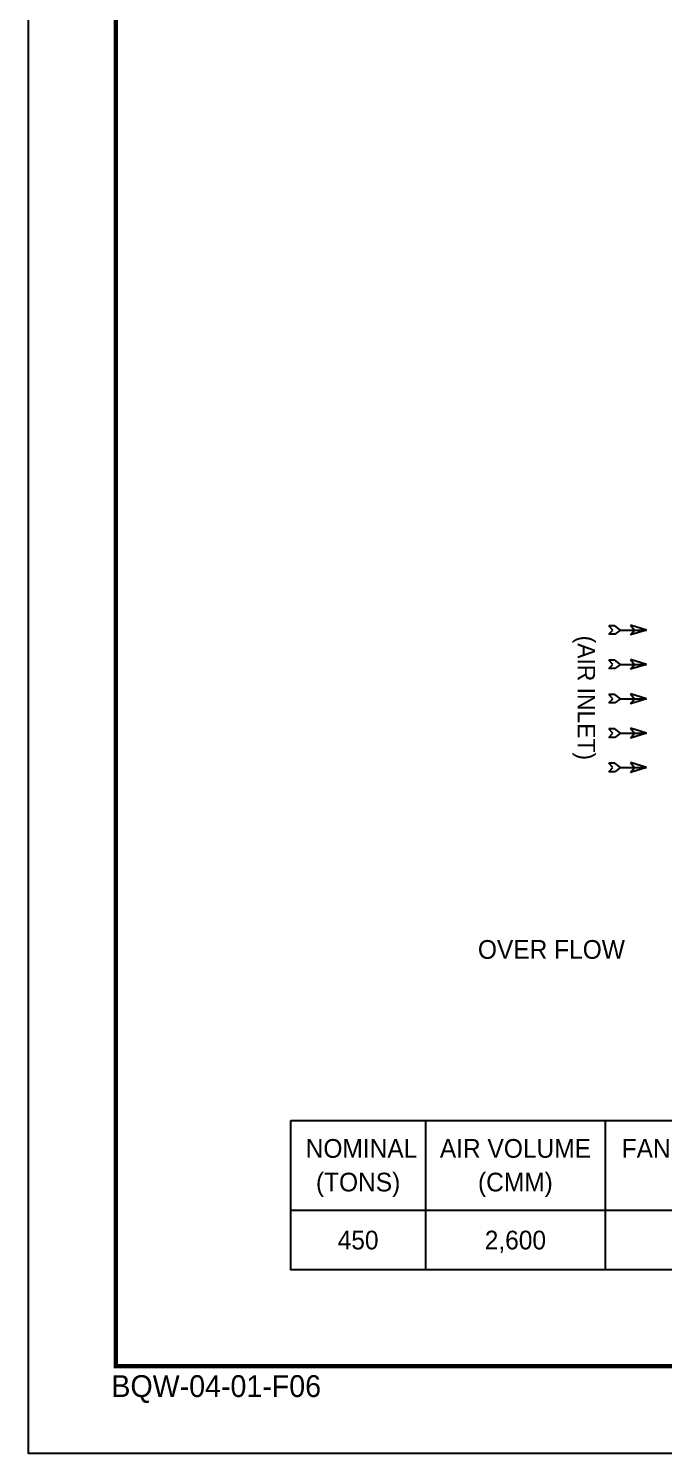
# Model space of a CAD drawing. Header units: millimetres. Extents: x 182442 to 221017, y 0 to 20795.
# Drawn here: x 191610 to 196697, y 0 to 11428 of the extents above; entities that cross this region are included whole.
import ezdxf
from ezdxf.enums import TextEntityAlignment as Align

# ---------------------------------------------------------------- set-up
doc = ezdxf.new("R2010")
doc.units = ezdxf.units.MM
doc.header["$LTSCALE"] = 30
doc.header["$MEASUREMENT"] = 0
doc.layers.get('DEFPOINTS').update_dxf_attribs({"color": 143, "linetype": 'CONTINUOUS'})
for name, color, linetype in [('냉각탑_box', 1, 'CONTINUOUS'), ('냉각탑_dim', 1, 'CONTINUOUS'), ('냉각탑_form', 1, 'CONTINUOUS'), ('냉각탑_text', 3, 'CONTINUOUS')]:
    doc.layers.add(name, color=color, linetype=linetype)
doc.styles.add('돋움', font='')
doc.styles.get('돋움').set_extended_font_data('Dotum')

# ---------------------------------------------------------------- blocks, each defined once
blk = doc.blocks.new('냉각탑form')
at = {"layer": 'DEFPOINTS'}
blk.add_lwpolyline([(0, 297.07), (420.1, 297.07), (420.1, 0), (0, 0)], close=True, dxfattribs=at)
at = {"layer": '냉각탑_form', "const_width": 0.5}
blk.add_lwpolyline([(10, 287.07), (10, 10), (410.1, 10), (410.1, 287.07)], close=True, dxfattribs=at)
at = {"layer": '냉각탑_form', "style": '돋움'}
blk.add_text('BQW-04-01-F06', height=2.5006, dxfattribs=at).set_placement((9.48, 6.47))
blk = doc.blocks.new('화살표 IN OUT')
at = {"layer": '냉각탑_dim'}
for p, q in [((-323, 43), (-384, 43)), ((-343, 0), (-384, 43)), ((-384, -43), (-343, 0)), ((-266, 0), (-323, 43)), ((-266, 0), (-323, -43)), ((-266, 0), (0, 0)), ((-163, 50), (-122, 0)), ((0, 0), (-163, 50)), ((-163, -50), (-122, 0)), ((0, 0), (-163, -50)), ((-323, -43), (-384, -43))]:
    blk.add_line(p, q, dxfattribs=at)

msp = doc.modelspace()

# ---------------------------------------------------------------- linework, layer by layer
at = {"layer": '냉각탑_box'}
for p, q in [((194790.4, 2671.6), (194790.4, 1471.6)), ((196230.4, 2671.6), (196230.4, 1471.6)), ((193710.4, 1951.6), (206610.4, 1951.6))]:
    msp.add_line(p, q, dxfattribs=at)
msp.add_lwpolyline([(193710.4, 2671.6), (206610.4, 2671.6), (206610.4, 1471.6), (193710.4, 1471.6)], close=True, dxfattribs=at)

# ---------------------------------------------------------------- block references
at = {"layer": '냉각탑_dim', "xscale": 0.7875000000021828, "yscale": 0.7875000000021828, "zscale": 0.7875000000021828}
for p in [(196561.4, 6603.8), (196561.4, 6328.2), (196561.4, 6052.5), (196561.4, 5776.9), (196561.4, 5501.3)]:
    msp.add_blockref('화살표 IN OUT', p, dxfattribs=at)
at = {"layer": '냉각탑_form', "xscale": 70, "yscale": 70, "zscale": 70}
msp.add_blockref('냉각탑form', (191610.3, 0), dxfattribs=at)

# ---------------------------------------------------------------- texts
at = {"layer": '냉각탑_text', "style": '돋움'}
msp.add_text('(AIR INLET)', height=140, rotation=270, dxfattribs=at).set_placement((196079.2, 6060.1), align=Align.MIDDLE_CENTER)
msp.add_text('OVER FLOW', height=150, dxfattribs=at).set_placement((195210.2, 4042.3), align=Align.MIDDLE_LEFT)
for s, p in [(' NOMINAL', (194250.4, 2446.6)), ('AIR VOLUME', (195510.4, 2446.6)), ('AIR VOLUME', (195510.4, 2446.6)), ('FAN MOTOR', (196950.4, 2446.6)), ('FAN MOTOR', (196950.4, 2446.6)), ('(TONS)', (194250.4, 2176.6)), ('(CMM)', (195510.4, 2176.6)), ('450', (194250.4, 1711.6)), ('2,600', (195510.4, 1711.6))]:
    msp.add_text(s, height=150, dxfattribs=at).set_placement(p, align=Align.MIDDLE_CENTER)

doc.saveas('drawing.dxf')
